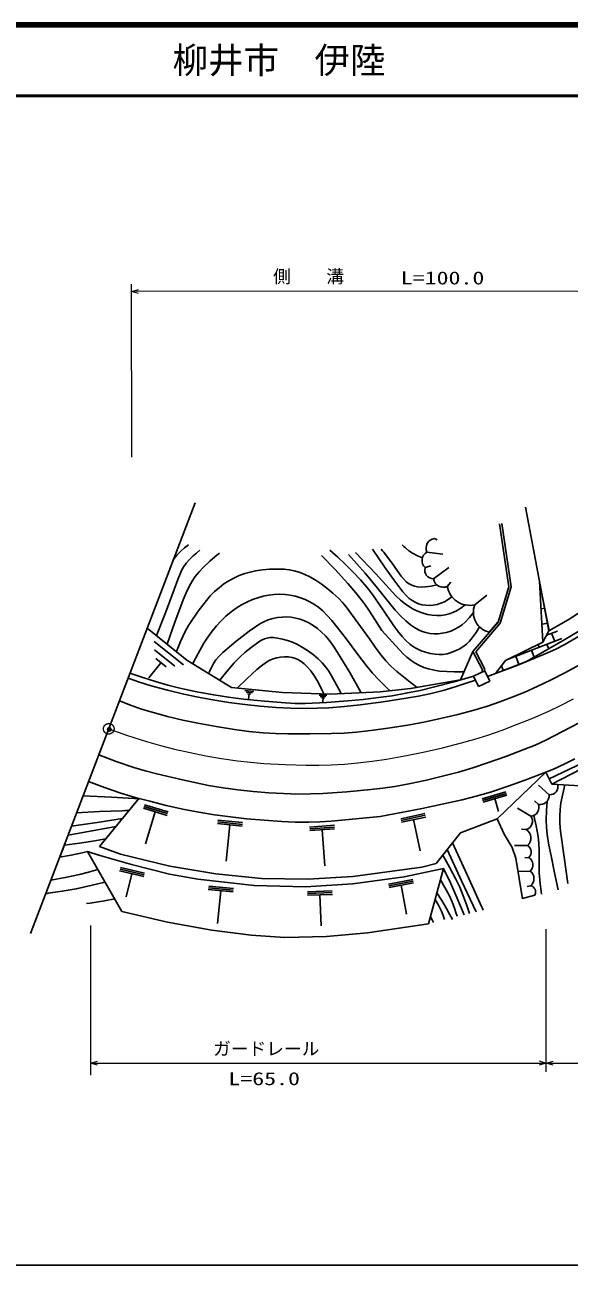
# Model space of a CAD drawing. Units: millimetres, scale not verified. Extents: x 40000 to 680000, y 20000 to 380000.
# Drawn here: x 384175 to 460954, y 205000 to 380000 of the extents above; entities that cross this region are included whole.
import ezdxf
from ezdxf.enums import TextEntityAlignment as Align

# ---------------------------------------------------------------- set-up
doc = ezdxf.new("R2010")
doc.units = ezdxf.units.MM
doc.header["$LTSCALE"] = 1000
doc.header["$PDMODE"] = 32
doc.header["$PDSIZE"] = 500
doc.linetypes.add('CHAIN', pattern=[18.5, 12, -1.5, 3.5, -1.5])
for name, color, linetype, lineweight in [('M-BGD', 7, 'Continuous', 25), ('M-BMK', 2, 'CHAIN', 13), ('M-STR-HTXT', 7, 'Continuous', 13), ('M-TTL', 2, 'Continuous', 140), ('M-TTL-BAND', 7, 'Continuous', 25), ('M-TTL-LINE', 7, 'Continuous', 50)]:
    doc.layers.add(name, color=color, linetype=linetype, lineweight=lineweight)
doc.layers.add('M-OTRS', color=6, linetype='Continuous')
doc.layers.add('M-TTL-TXT', color=7, linetype='Continuous')
doc.styles.add('ＭＳ ゴシック', font='')
doc.styles.get('ＭＳ ゴシック').set_extended_font_data('MS Gothic')

# ---------------------------------------------------------------- blocks, each defined once
blk = doc.blocks.new('BUHIN43')
at = {"layer": 'M-BMK'}
for radius in [746, 22.5]:
    blk.add_circle((0, 0), radius, dxfattribs=at)
blk = doc.blocks.new('BUHIN44')
at = {"layer": 'M-STR-HTXT'}
blk.add_lwpolyline([(1000, -288), (0, 0), (1000, 285)], dxfattribs=at)
blk = doc.blocks.new('BUHIN45')
at = {"layer": 'M-STR-HTXT'}
blk.add_lwpolyline([(-1000, 288), (0, 0), (-1000, -285)], dxfattribs=at)

msp = doc.modelspace()

# ---------------------------------------------------------------- linework, layer by layer
at = {"layer": 'M-BGD'}
for p, q in [((408184, 312549), (384982, 251790)), ((458065, 294484), (454813, 311925)), ((452421, 300716), (451114, 309609)), ((451461, 309660), (452778, 300690)), ((441939, 307509), (442331, 307318)), ((440889, 305618), (443112, 305328)), ((440627, 303412), (441445, 303660)), ((441835, 301836), (443968, 303439)), ((443761, 300770), (444249, 301373)), ((456756, 301503), (457243, 292889)), ((447628, 298165), (449347, 299519)), ((450927, 295737), (452421, 300716)), ((452778, 300690), (451240, 295565)), ((458137, 294525), (456872, 300885)), ((456922, 299793), (457083, 299825)), ((457023, 297609), (457504, 297705)), ((460788, 296032), (463981, 298050)), ((458065, 294484), (460788, 296032)), ((401428, 294857), (407046, 290380)), ((447346, 291582), (450927, 295737)), ((451240, 295565), (447766, 291534)), ((449688, 294300), (450908, 295727)), ((457123, 295425), (457926, 295585)), ((457243, 292889), (458065, 294484)), ((457753, 293879), (459294, 294470)), ((458480, 294158), (458919, 293015)), ((463506, 295155), (460093, 293121)), ((402410, 293000), (406534, 289713)), ((451957, 290311), (457243, 292889)), ((452266, 290461), (459927, 293402)), ((456568, 292560), (456718, 292170)), ((457224, 293242), (457334, 293263)), ((457818, 292592), (458069, 291939)), ((460093, 293121), (457822, 291795)), ((405339, 289531), (402489, 291802)), ((402673, 290587), (404124, 289431)), ((447346, 291582), (445603, 287565)), ((448665, 289078), (447346, 291582)), ((447766, 291534), (449015, 289164)), ((453416, 290903), (453855, 289760)), ((454441, 291522), (454517, 291325)), ((457822, 291795), (454955, 290182)), ((455617, 291748), (455994, 290766)), ((403399, 290009), (401681, 287854)), ((407046, 290380), (413309, 286516)), ((449059, 288870), (447463, 288119)), ((448664, 288684), (448665, 289078)), ((449015, 289164), (449014, 288849)), ((449750, 287402), (449059, 288870)), ((450553, 288493), (451957, 290311)), ((450553, 288493), (454955, 290182)), ((451397, 289585), (451654, 288915)), ((438553, 286357), (445603, 287565)), ((447463, 288119), (448154, 286651)), ((448154, 286651), (449750, 287402)), ((413309, 286516), (420515, 285779)), ((415209, 286075), (416493, 285922)), ((416267, 285730), (415380, 285836)), ((415575, 285606), (416027, 285552)), ((415801, 285579), (415720, 284908)), ((420515, 285779), (427239, 285571)), ((425689, 285417), (426783, 285408)), ((427239, 285571), (434278, 285888)), ((434278, 285888), (438553, 286357)), ((426611, 285225), (425855, 285231)), ((426040, 285056), (426425, 285053)), ((426233, 285055), (426228, 284483)), ((458127, 273629), (464942, 276870)), ((462699, 275013), (458503, 272889)), ((450792, 267988), (457664, 274541)), ((457664, 274541), (458503, 272889)), ((448662, 270816), (452025, 271787)), ((448732, 270576), (452094, 271547)), ((448801, 270336), (452164, 271306)), ((458144, 271369), (456642, 272726)), ((458503, 272889), (469325, 272247)), ((400284, 270873), (394697, 264050)), ((400964, 269709), (404317, 268705)), ((401036, 269949), (404389, 268944)), ((450482, 270821), (451004, 269014)), ((456603, 270016), (456078, 270493)), ((400892, 269470), (404245, 268465)), ((402569, 268968), (401214, 264448)), ((411414, 267806), (414894, 267436)), ((437189, 267989), (440612, 268721)), ((437242, 267744), (440664, 268477)), ((437294, 267500), (440716, 268232)), ((439005, 267866), (439953, 263439)), ((445622, 265976), (450792, 267988)), ((455565, 268348), (453662, 269477)), ((411361, 267309), (414841, 266939)), ((411387, 267557), (414868, 267187)), ((413101, 267124), (412557, 262012)), ((424344, 266818), (427835, 267065)), ((424362, 266568), (427853, 266816)), ((424379, 266319), (427871, 266566)), ((426125, 266443), (426487, 261330)), ((454905, 266460), (454226, 266497)), ((389096, 262565), (389846, 264528)), ((442201, 261688), (445622, 265976)), ((393001, 263372), (397867, 254916)), ((394617, 262842), (393001, 263372)), ((399243, 261553), (394617, 262842)), ((394697, 264050), (397693, 262993)), ((397693, 262993), (404616, 261309)), ((455070, 264209), (453246, 264198)), ((455259, 262510), (454716, 262467)), ((397608, 260876), (401014, 260069)), ((397666, 261119), (401072, 260312)), ((404561, 260170), (399243, 261553)), ((404616, 261309), (411130, 260224)), ((430429, 259851), (440156, 261176)), ((443235, 260984), (437680, 259803)), ((440156, 261176), (442201, 261688)), ((441123, 253167), (443235, 260984)), ((397551, 260633), (400956, 259826)), ((399254, 260229), (398479, 256959)), ((408570, 259469), (404561, 260170)), ((416540, 258568), (408570, 259469)), ((411130, 260224), (417566, 259571)), ((417566, 259571), (424074, 259472)), ((424074, 259472), (430429, 259851)), ((437680, 259803), (430453, 258818)), ((435466, 258777), (438907, 259413)), ((435511, 258531), (438953, 259168)), ((455448, 260591), (453721, 260556)), ((410057, 258000), (413540, 257654)), ((410082, 258249), (413565, 257902)), ((410107, 258497), (413589, 258151)), ((411799, 257827), (411342, 253231)), ((423767, 258373), (416540, 258568)), ((430453, 258818), (423767, 258373)), ((424040, 257690), (427538, 257815)), ((424049, 257440), (427547, 257565)), ((424058, 257191), (427555, 257315)), ((425806, 257253), (425963, 252863)), ((435557, 258285), (438998, 258922)), ((437278, 258604), (438031, 254525)), ((455512, 258545), (455042, 258448)), ((456110, 257224), (454372, 256748)), ((397867, 254916), (404308, 253394)), ((404308, 253394), (410552, 252265)), ((410552, 252265), (416092, 251554)), ((432520, 251886), (441123, 253167)), ((416092, 251554), (420861, 251211)), ((420861, 251211), (426712, 251360)), ((426712, 251360), (432520, 251886))]:
    msp.add_line(p, q, dxfattribs=at)
for points in [[(449454, 288033), (453689, 289677), (457904, 291378), (459074, 291914), (460225, 292510), (463386, 294350), (466579, 296139), (469159, 297543), (471718, 299004), (475960, 301626), (480194, 304285), (484461, 306871), (488737, 309462), (492371, 311741), (495980, 314076), (498717, 315827), (501493, 317533), (503844, 318900), (506233, 320218), (507111, 320688), (507999, 321159)], [(405121, 304527), (405618, 305153), (406157, 305735), (406686, 306187), (407253, 306613)], [(440255, 304816), (439549, 305103), (438866, 305446), (438340, 305802), (437847, 306210), (437622, 306412), (437399, 306616)], [(402729, 293820), (404017, 297044), (405257, 300312), (405757, 301720), (406309, 303092), (406584, 303580), (406910, 304035), (407382, 304570), (407913, 305078), (408374, 305479), (408854, 305880)], [(404255, 292604), (405357, 295736), (406525, 298871), (406941, 299877), (407408, 300853), (407788, 301516), (408222, 302153), (408757, 302814), (409341, 303440), (410293, 304336), (411303, 305203), (411459, 305334), (411623, 305471)], [(426028, 305123), (427891, 303178), (429712, 301189), (430858, 299855), (431958, 298481), (432618, 297576), (433234, 296628), (433867, 295573), (434548, 294554), (436016, 292895), (437528, 291276), (438069, 290774), (438650, 290318), (439226, 289940), (439834, 289614), (440468, 289346), (441133, 289130), (441901, 288950), (442680, 288828), (443713, 288742), (444763, 288716), (445435, 288719), (446107, 288728)], [(448299, 295060), (447817, 294264), (447287, 293505), (446897, 293054), (446455, 292636), (445974, 292263), (445451, 291935), (444889, 291654), (444300, 291428), (443739, 291273), (443157, 291176), (442601, 291153), (442036, 291192), (441353, 291302), (440681, 291472), (440095, 291677), (439526, 291939), (438996, 292259), (438490, 292636), (437929, 293139), (437407, 293687), (436736, 294506), (436115, 295358), (434693, 297500), (433213, 299620), (432395, 300669), (431531, 301678), (430483, 302789), (429385, 303866), (428309, 304869), (427212, 305866)], [(447435, 297064), (446881, 296380), (446284, 295741), (445840, 295358), (445355, 295022), (444811, 294720), (444240, 294472), (443658, 294282), (443051, 294149), (442483, 294083), (441898, 294077), (441314, 294131), (440731, 294248), (440195, 294414), (439681, 294637), (439125, 294954), (438593, 295327), (437917, 295894), (437273, 296513), (436415, 297436), (435603, 298398), (433909, 300537), (432163, 302644), (431014, 303962), (429848, 305277)], [(446268, 298159), (445675, 297705), (445049, 297302), (444554, 297065), (444024, 296879), (443468, 296749), (442891, 296677), (442268, 296664), (441645, 296711), (440989, 296824), (440345, 296996), (439683, 297235), (439046, 297529), (438432, 297880), (437844, 298286), (437166, 298840), (436524, 299443), (433670, 302520), (430831, 305552)], [(444425, 299291), (443906, 298918), (443346, 298591), (442848, 298382), (442328, 298228), (441775, 298127), (441216, 298086), (440716, 298107), (440208, 298190), (439712, 298331), (439229, 298533), (438794, 298779), (438395, 299073), (437930, 299508), (437504, 299990), (436227, 301676), (435011, 303381), (434098, 304698), (433190, 306025)], [(442279, 301001), (441487, 300820), (440665, 300695), (440124, 300672), (439576, 300709), (439145, 300794), (438739, 300935), (438372, 301131), (438027, 301384), (437626, 301769), (437250, 302214), (436019, 303953), (434792, 305584), (434623, 305801), (434449, 306025)], [(405554, 291569), (406153, 292991), (406806, 294384), (407278, 295250), (407803, 296086), (408766, 297451), (409779, 298782), (410332, 299425), (410931, 300026), (411570, 300587), (412256, 301107), (412937, 301548), (413648, 301938), (414403, 302283), (415191, 302577), (415950, 302799), (416730, 302963), (417709, 303102), (418707, 303182), (419734, 303213), (420768, 303183), (421472, 303111), (422177, 302978), (422875, 302773), (423565, 302506), (424354, 302130), (425125, 301695), (425978, 301135), (426794, 300527), (427638, 299825), (428442, 299077), (428990, 298500), (429493, 297882), (431167, 295642), (432797, 293361), (433595, 292189), (434449, 291043), (435101, 290272), (435804, 289535), (436664, 288742), (437564, 287994), (438519, 287251), (439493, 286518)], [(407874, 289869), (408621, 291319), (409424, 292748), (409978, 293615), (410583, 294450), (411201, 295202), (411871, 295922), (412549, 296563), (413266, 297159), (413989, 297683), (414745, 298157), (415489, 298554), (416270, 298902), (417019, 299172), (417790, 299386), (418566, 299534), (419351, 299623), (420118, 299651), (420885, 299619), (421615, 299529), (422345, 299379), (423042, 299170), (423728, 298902), (424398, 298575), (425036, 298196), (425632, 297774), (426192, 297302), (426842, 296665), (427454, 295978), (429392, 293488), (431279, 290966), (432218, 289731), (433203, 288534), (434037, 287634), (434916, 286775), (435302, 286412), (435698, 286044)], [(431630, 285769), (429995, 288607), (428298, 291431), (427715, 292318), (427078, 293176), (426564, 293776), (425996, 294345), (425441, 294818), (424839, 295251), (424247, 295606), (423618, 295911), (423012, 296139), (422388, 296309), (421760, 296415), (421124, 296460), (420464, 296447), (419798, 296371), (419142, 296237), (418495, 296041), (417895, 295791), (417317, 295484), (416549, 294991), (415809, 294443), (413935, 292975), (412093, 291453), (411591, 290941), (411131, 290387), (410789, 289881), (410498, 289342), (410330, 288980), (410169, 288614)], [(411662, 287532), (412668, 288780), (413722, 289991), (414472, 290757), (415266, 291480), (416112, 292170), (417015, 292828), (417479, 293119), (417973, 293358), (418349, 293477), (418738, 293536), (419269, 293540), (419803, 293484), (420516, 293344), (421218, 293146), (421947, 292877), (422658, 292550), (423441, 292119), (424189, 291637), (424886, 291119), (425547, 290552), (426110, 289996), (426633, 289395), (427063, 288797), (427444, 288164), (428122, 286902), (428810, 285642)], [(414115, 286433), (415475, 287747), (416883, 289024), (417544, 289572), (418247, 290077), (418723, 290349), (419225, 290566), (419724, 290712), (420250, 290804), (420796, 290837), (421354, 290809), (421862, 290725), (422352, 290583), (422763, 290405), (423147, 290174), (423593, 289822), (424001, 289423), (424493, 288856), (424942, 288245), (425408, 287490), (425823, 286704), (426089, 286153), (426347, 285599)], [(397523, 284630), (399076, 284018), (400648, 283464), (402464, 282918), (404308, 282428), (406443, 281911), (408593, 281454), (411169, 280992), (413758, 280589), (415771, 280318), (417799, 280105), (419524, 279998), (421252, 279950), (424352, 279946), (427447, 280001), (429212, 280082), (430975, 280223), (433340, 280487), (435698, 280811), (438183, 281204), (440667, 281658), (442970, 282154), (445271, 282711), (447345, 283272), (449411, 283893), (451154, 284475), (452889, 285118), (454677, 285845), (456450, 286631), (458403, 287574), (460329, 288571), (463616, 290374)], [(398734, 287802), (400362, 287250), (402016, 286752), (404295, 286122), (406594, 285550), (408646, 285128), (410712, 284765), (412938, 284403), (415184, 284098), (417388, 283869), (419610, 283699), (421667, 283594), (423734, 283549), (425392, 283566), (427048, 283643), (429249, 283825), (431454, 284067), (434700, 284494), (437952, 284983), (439723, 285297), (441491, 285672), (443177, 286098), (444856, 286584), (446302, 287048), (447737, 287536)], [(447463, 288119), (444729, 287322), (441971, 286580), (439959, 286104), (437924, 285684), (436004, 285347), (434074, 285070), (431898, 284817), (429720, 284625), (426721, 284408), (423706, 284251), (422319, 284269), (420924, 284349), (417964, 284562), (415012, 284835), (412914, 285118), (410814, 285462), (408427, 285913), (406050, 286423), (404333, 286847), (402623, 287332), (400814, 287905), (399005, 288511)], [(394605, 276991), (397076, 276081), (399572, 275225), (401168, 274740), (402780, 274313), (406423, 273477), (410074, 272701), (412131, 272355), (414207, 272067), (416403, 271825), (418606, 271643), (420651, 271530), (422706, 271476), (424463, 271492), (426220, 271567), (429591, 271801), (432968, 272095), (434666, 272292), (436355, 272549), (438587, 272963), (440809, 273436), (443077, 273971), (445338, 274566), (447384, 275182), (449421, 275858), (452003, 276771), (454565, 277740), (456133, 278391), (457677, 279096), (460032, 280288), (462368, 281537)], [(393175, 273246), (395430, 272401), (397704, 271614), (399742, 271003), (401795, 270450), (404110, 269878), (406451, 269361), (408697, 268921), (410950, 268541), (413185, 268237), (415430, 267992), (417925, 267764), (420426, 267595), (422326, 267524), (424227, 267514), (425796, 267560), (427372, 267666), (430849, 267965), (434316, 268323), (437257, 268848), (440198, 269433), (443035, 270022), (445861, 270670), (447856, 271182), (449834, 271752), (452346, 272584), (454849, 273476), (456802, 274211), (458742, 275005), (460252, 275685), (461748, 276424)], [(460340, 272780), (460036, 271508), (459793, 270226), (459686, 269304), (459638, 268365), (459648, 267303), (459719, 266232), (460245, 262549), (460746, 258855)], [(392410, 271242), (396412, 271023), (400416, 270817)], [(457838, 270435), (457741, 269127), (457705, 267818), (457751, 266803), (457858, 265779), (458099, 264260), (458400, 262753), (458905, 260362), (459386, 257967)], [(390763, 266930), (394367, 267479), (397963, 268039)], [(391486, 268823), (394689, 269002), (397903, 269122), (398382, 269134), (398871, 269147)], [(450792, 267988), (451775, 265790), (452933, 263928), (453412, 262417), (454383, 256683)], [(455975, 268457), (456297, 266974), (456564, 265468), (456675, 264515), (456726, 263548), (456704, 261963), (456741, 260368), (456876, 258866), (457059, 257355)], [(397022, 266889), (393652, 266287), (390286, 265679)], [(389749, 264273), (391888, 264550), (394028, 264888), (394824, 265030), (395619, 265176)], [(444514, 264587), (446583, 260059), (448643, 255509), (448733, 255309), (448824, 255109)], [(389090, 262548), (390689, 262841), (392284, 263194), (392643, 263283), (393001, 263372)], [(443120, 262840), (444072, 261168), (444973, 259462), (445509, 258315), (445993, 257134), (446458, 255879), (446904, 254605)], [(443754, 263635), (445777, 259242), (447817, 254857)], [(387854, 259311), (389868, 259692), (391879, 260134), (393176, 260468), (394468, 260822)], [(443228, 260958), (444198, 258936), (445115, 256884), (445633, 255672), (446149, 254447)], [(395482, 259060), (393467, 258548), (391440, 258095), (389465, 257751), (387478, 257467), (387310, 257444), (387131, 257420)], [(442795, 259354), (443429, 258297), (444009, 257215), (444433, 256248), (444806, 255245), (444976, 254752), (445143, 254258)], [(442309, 257555), (443010, 256464), (443665, 255333), (444079, 254547), (444482, 253755)], [(396851, 256681), (395403, 256391), (393935, 256158), (393411, 256090), (392877, 256022)], [(442055, 256615), (442533, 255791), (442961, 254935), (443186, 254351), (443381, 253754)], [(441388, 254147), (441616, 253748), (441810, 253331)]]:
    msp.add_lwpolyline(points, dxfattribs=at)
for centre, radius, start, end in [((442123, 306170), 1352, 97.83155, 204.09176), ((441585, 304416), 1389, 120.09718, 226.35739), ((441822, 303077), 1241, 164.36233, 270.62254), ((443198, 302025), 1376, 187.89239, 294.1526), ((446933, 301306), 3217, 189.60229, 282.47714), ((450333, 297125), 2898, 158.96917, 257.13984), ((456866, 271271), 1282, 258.15476, 4.41496), ((458189, 272551), 1183, 267.86135, 14.12155), ((455459, 269571), 1228, 274.97805, 21.23825), ((454527, 267652), 1250, 287.59611, 33.85632), ((454143, 265273), 1411, 311.05764, 57.31785), ((454527, 263288), 1068, 313.22634, 59.48655), ((454634, 261479), 1205, 312.50373, 58.76394), ((454713, 259544), 1279, 308.64855, 54.90875), ((455316, 257660), 906, 331.22725, 77.48745)]:
    msp.add_arc(centre, radius, start, end, dxfattribs=at)
at = {"layer": 'M-BMK'}
msp.add_lwpolyline([(396012, 280675), (398666, 279753), (401337, 278889), (403305, 278323), (405300, 277814), (407503, 277316), (409720, 276877), (411928, 276495), (414154, 276171), (416020, 275954), (417892, 275797), (420876, 275642), (423873, 275547), (425631, 275530), (427389, 275573), (429255, 275685), (431127, 275858), (433152, 276105), (435169, 276413), (437758, 276875), (440346, 277399), (443067, 278012), (445774, 278684), (447642, 279198), (449492, 279770), (451514, 280494), (453526, 281278), (455807, 282191), (458063, 283158), (459819, 284000), (461558, 284902)], dxfattribs=at)
at = {"layer": 'M-OTRS'}
msp.add_point((396094, 280589), dxfattribs=at)
at = {"layer": 'M-STR-HTXT'}
for p, q in [((399198, 343386), (399205, 319024)), ((482732, 342410), (399199, 342386)), ((393426, 252949), (393432, 231800)), ((457699, 232259), (457694, 252413)), ((393431, 233504), (457699, 233522)), ((457699, 233522), (482780, 233529))]:
    msp.add_line(p, q, dxfattribs=at)
at = {"layer": 'M-TTL'}
msp.add_line((680000, 380000), (40000, 380000), dxfattribs=at)
at = {"layer": 'M-TTL-BAND'}
msp.add_line((40000, 205000), (579000, 205000), dxfattribs=at)
at = {"layer": 'M-TTL-LINE'}
msp.add_line((40000, 370000), (680000, 370000), dxfattribs=at)

# ---------------------------------------------------------------- block references
at = {"rotation": 0.01626}
for name, p in [('BUHIN44', (399199, 342386)), ('BUHIN43', (396012, 280675)), ('BUHIN44', (393431, 233504)), ('BUHIN45', (457699, 233522)), ('BUHIN44', (457699, 233522))]:
    msp.add_blockref(name, p, dxfattribs=at)

# ---------------------------------------------------------------- texts
at = {"layer": 'M-STR-HTXT', "style": 'ＭＳ ゴシック'}
for s, p in [('側\u3000\u3000溝', (419192, 343027)), ('ガードレール', (410728, 234072))]:
    msp.add_text(s, height=1833, rotation=0.016, dxfattribs=at).set_placement(p, align=Align.BOTTOM_LEFT)
at = {"layer": 'M-STR-HTXT', "style": 'ＭＳ ゴシック', "width": 1.35}
for s, p in [('L=100.0', (437205, 342820)), ('L=65.0', (412883, 229848))]:
    msp.add_text(s, height=1833, rotation=0.016, dxfattribs=at).set_placement(p, align=Align.BOTTOM_LEFT)
at = {"layer": 'M-TTL-TXT', "style": 'ＭＳ ゴシック'}
msp.add_text('柳井市\u3000伊陸', height=3666, dxfattribs=at).set_placement((405024, 375000), align=Align.MIDDLE_LEFT)

doc.saveas('drawing.dxf')
